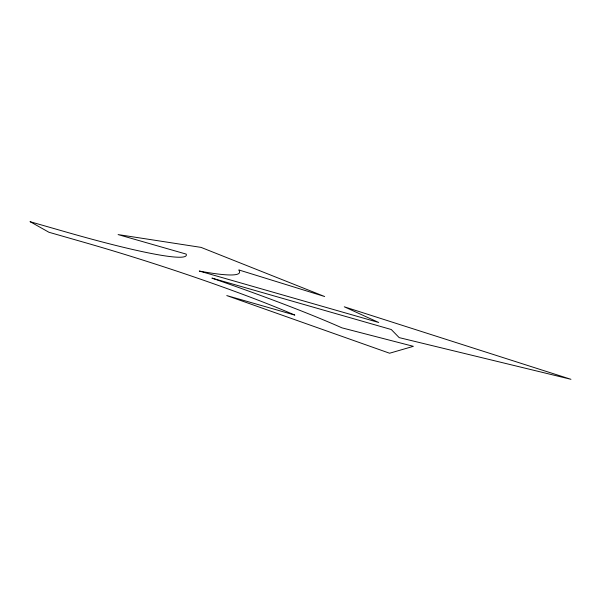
<?xml version="1.0" encoding="UTF-8"?>
<svg xmlns="http://www.w3.org/2000/svg" width="601" height="601" viewBox="0 0 601 601"><rect width="100%" height="100%" fill="white"/><g stroke="black" fill="none" stroke-linecap="round" stroke-linejoin="round"><path stroke-width="0.9" d="M30.05 221.694L66.666 232.181A193.905 15.889 17.9 0 0 186.16 254.088L118.104 234.585L201.057 247.387L324.668 296.533L238.762 269.917A249.836 20.472 17.9 0 1 199.299 271.051L378.705 322.482L344.275 306.795L570.95 379.306L399.184 337.619L391.266 329.521L211.92 278.113L226.126 283.071A249.851 20.472 17.9 0 1 341.969 327.853L413.368 346.326L389.598 353.23L226.765 295.579L294.821 315.089A193.913 15.889 17.9 0 0 85.477 242.736L48.929 232.264L30.26 221.746"/></g></svg>
